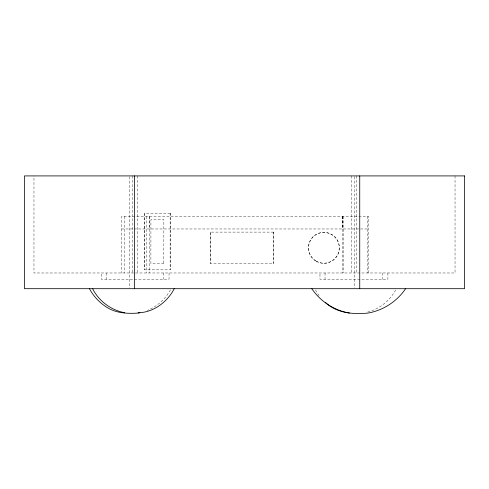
<?xml version="1.0" encoding="UTF-8"?>
<svg xmlns="http://www.w3.org/2000/svg" width="489" height="489" viewBox="0 0 489 489"><rect width="100%" height="100%" fill="white"/><g stroke="black" fill="none" stroke-linecap="round" stroke-linejoin="round"><path stroke-width="0.37" stroke-dasharray="2.44 1.83" d="M395.619 289.989C389.641 301.035 378.908 309.476 366.64 312.306M170.416 289.879C165.386 299.176 157.036 306.45 147.287 310.46M121.602 228.968L133.638 228.968M134.2 228.968L368.73 228.968M163.852 263.547L150.881 263.547L150.936 219.537L163.852 219.537L163.797 263.547M315.515 289.989L319.158 295.814M455.039 175.912L455.039 272.978L33.961 272.978L33.961 175.912M387.899 272.978L387.899 279.262L319.971 279.262L319.971 272.978M382.82 272.978L382.82 279.262M368.73 272.978L368.73 216.395L121.602 216.395L121.602 272.978M367.422 216.395L367.422 272.978M356.463 175.912L356.463 272.978M354.525 176.676L354.525 287.935M351.395 175.912L351.395 272.978M343.657 216.395L343.657 272.978M342.63 216.395L342.63 228.968M342.508 216.395L342.508 228.968M342.386 216.395L342.386 272.978M325.032 272.978L325.032 279.262M273.528 232.11L273.528 263.547M210.533 232.11L210.533 263.547M170.141 213.247L170.141 269.83M169.035 272.978L169.035 279.262L101.247 279.262L101.247 272.978M163.821 272.978L163.821 279.262M149.573 216.395L149.573 272.978M149.273 216.395L149.273 228.968M146.731 216.395L146.731 272.978M144.762 213.247L144.762 269.83M137.605 175.912L137.605 272.978M132.537 175.912L132.537 272.978M129.261 176.676L129.261 287.935M124.438 216.395L124.438 272.978M106.168 272.978L106.168 279.262M170.251 213.247L144.652 213.247L144.652 269.83L170.251 269.83L170.251 213.247M273.693 232.11L210.368 232.11L210.368 263.547L273.693 263.547L273.693 232.11M316.102 261.193A15.434 15.428 0 0 0 339.25 247.825A15.434 15.428 0 0 0 316.102 234.463A15.434 15.428 0 0 0 316.102 261.193M316.267 261.193A15.434 15.428 0 0 0 339.415 247.825A15.434 15.428 0 0 0 316.267 234.463A15.434 15.428 0 0 0 316.267 261.193"/><path stroke-width="0.73" d="M174.255 288.693C167.366 302.037 153.35 312.618 138.026 312.764M405.57 288.693C396.952 301.511 383.113 310.454 367.899 313.088C352.997 314.415 336.811 313.284 325.405 302.428M139.909 312.673L138.558 313.058C127.464 313.791 115.991 313.357 106.4 307.043C99.273 302.471 93.442 296.157 89.444 288.693M349.494 313.088C334.28 310.454 320.442 301.511 311.823 288.693M124.75 312.764C111.064 310.154 98.888 301.163 92.604 288.693M359.739 175.912L359.739 288.693M134.475 175.912L134.475 288.693M464.55 175.912L24.45 175.912L24.45 288.693L464.55 288.693L464.55 175.912"/></g></svg>
